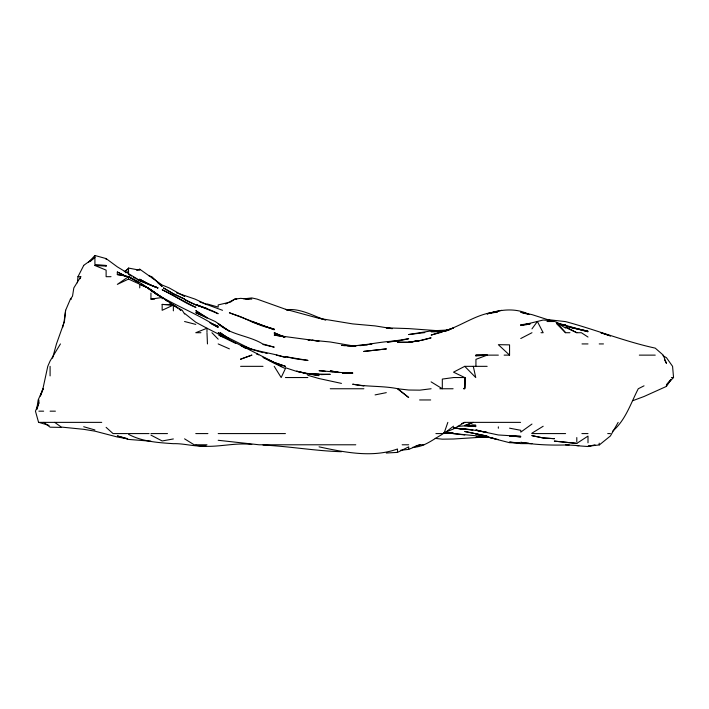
<?xml version="1.0" encoding="UTF-8"?>
<svg xmlns="http://www.w3.org/2000/svg" width="709" height="709" viewBox="0 0 709 709"><rect width="100%" height="100%" fill="white"/><g stroke="black" fill="none" stroke-linecap="round" stroke-linejoin="round"><path stroke-width="1.06" d="M464.732 388.754L465.007 377.543L464.732 387.788L463.491 388.754L464.732 388.754L464.732 377.543L453.521 372.154L464.732 366.34L487.145 366.34M475.934 366.34L475.934 359.348L487.145 355.129L475.934 355.9L475.987 355.129L487.145 354.934M77.37 282.802L77.972 276.687L83.706 265.485M77.972 276.687L80.791 276.687L73.833 287.898L72.504 296.22L70.413 299.101L65.627 310.303L64.439 321.514L56.463 343.927L52.555 358.187M65.627 310.303L64.102 321.514L62.578 327.629M36.762 409.128L38.162 399.956L43.187 388.754L40.448 395.888M37.054 409.102L38.889 402.925L38.889 399.956M80.082 278.726L80.791 276.687M442.682 433.58L443.931 433.58L447.84 422.369M40.351 395.888L42.921 388.754L47.769 366.34L50.091 361.014L60.442 343.927M38.889 402.925L35.45 411.167L38.578 422.369M618.168 422.369L610.414 435.955L599.539 444.782M632.827 400.682L644.038 396.499L666.451 386.396L671.237 379.315M531.972 328.861L537.387 321.514L543.174 332.716L541.002 332.716M666.451 386.396L666.451 384.854L670.439 379.98M125.777 271.201L128.533 268.064L139.744 270.209L139.744 269.198L136.686 270.359M612.638 431.178C625.622 420.1 630.691 403.421 638.26 388.754L644.038 385.829M88.474 262.41L94.917 255.497L106.12 258.59L117.331 266.859L139.744 280.454L157.744 287.898L139.744 280.861M666.451 384.854L673.55 377.543L672.575 366.34L666.451 357.682L662.88 355.643M90.265 261.426L94.917 257.376L83.706 265.343M443.931 433.58L453.521 426.171M531.972 424.053L520.76 432.136L520.76 430.301L509.558 428.174M124.226 271.76L128.533 268.684M230.301 302.202L234.839 299.101L240.599 298.356L248.912 299.101M531.972 433.146L543.174 426.251M576.798 443.391L554.385 441.122L576.798 443.391L588 436.088L588 442.824M442.319 434.325C432.942 439.438 424 447.228 412.771 447.29M520.566 422.369L464.732 422.369L453.521 428.936L443.338 433.155M225.657 304.01L234.839 299.101L236.762 299.101M520.76 338.53L531.972 332.716M386.29 453.016L397.492 452.395L408.694 446.865L408.694 449.373L400.55 450.286M160.429 296.654L147.782 287.898L128.533 279.071L117.331 284.38L128.533 276.687L138.858 282.74M125.732 272.743L128.533 271.423M184.57 313.998L182.257 310.303L173.359 305.065L162.157 310.303L162.157 304.427L173.359 304.905L177.542 307.91M408.694 449.373L419.905 444.782L423.964 444.782M461.674 423.557L464.732 422.369M444.357 331.307L453.521 328.019L431.107 335.073L442.319 332.042M443.338 331.36C461.816 326.149 477.565 312.775 497.328 311.987M528.914 314.326C515.603 307.715 500.811 309.496 487.145 313.821L497.328 312.022M501.609 310.303L487.145 313.821M420.924 340.568L431.107 337.839L419.905 340.559L408.694 342.323L397.492 342.27L408.694 342.225L418.886 340.967M415.828 445.881L419.905 444.782M595.002 444.782L588 446.528L576.798 445.713M229.397 302.291L218.186 304.923L218.186 307.103L206.984 303.895L206.984 304.595L222.529 310.303M443.338 331.475L447.414 330.545M397.492 341.206L408.694 338.707L387.3 342.11L392.396 341.614M591.005 445.624L588 446.245L599.211 444.942M447.414 330.394L442.319 331.431L431.107 331.688L441.299 331.555M375.079 394.904L386.29 392.644M173.359 438.942L162.157 440.963L150.946 435.122M365.897 344.955L367.927 344.618M369.956 344.273L371.986 343.927L369.956 344.228M442.319 331.537L445.376 331.032M364.887 344.999L367.927 344.539M526.876 324.607L520.76 325.511L543.174 320.043L554.385 320.787M150.946 293.083L150.946 299.101L162.157 297.479L173.359 304.905M431.107 388.754L419.905 390.145L408.694 390.021L397.492 388.754L408.694 397.527L397.731 388.754M578.836 445.642L565.587 444.844M243.754 298.87L251.81 297.931L257.048 299.101L285.426 309.23L319.05 318.359L352.665 323.898L375.079 325.901L392.396 328.684M394.434 341.401L397.492 341.091C378.686 341.02 360.323 347.614 341.463 345.318L344.512 345.611M569.221 444.871C553.082 445.403 536.713 445.057 520.76 442.319L528.914 443.267M498.347 439.607L487.145 436.877L453.521 439.004L442.319 439.172L435.184 438.366M352.665 346.24L355.723 345.983M359.8 345.646L363.877 345.301M457.597 426.41L464.732 425.852L473.195 422.369L464.732 425.391L475.934 425.285L471.866 425.063M449.453 329.933L431.107 330.89L408.694 334.551L424.842 332.592M363.877 345.15L352.665 345.841L330.252 341.986L311.916 340.196M353.685 346.355L355.723 346.276M321.088 374.618L330.252 374.334L307.839 373.856L296.637 371.144L307.839 374.104M487.145 436.868L475.934 437.116L487.145 436.886L444.357 432.676M205.964 445.855C194.957 447.024 184.34 443.329 173.359 443.674C158.116 442.646 142.279 441.654 128.533 434.316M94.917 265.485L106.12 265.485L106.12 266.114L94.917 265.485L106.12 270.138L106.12 276.687L111.021 276.687M70.413 299.101L71.52 299.101M150.946 299.101L154.624 299.101M245.766 299.101L251.81 299.101M546.994 321.514L554.385 321.514M200.939 332.716L195.773 332.716L206.984 328.24L274.223 362.414L285.426 366.34L275.243 362.857M556.627 323.756L565.587 332.716L569.939 332.716M565.587 327.407L576.798 332.716L581.371 332.716L588 337.041M582.009 343.927L588 343.927M599.211 343.927L603.465 343.927M487.145 355.129L475.934 355.129L475.934 355.9M487.712 355.129L498.347 355.129M504.126 355.129L509.558 355.129L509.558 344.858L498.347 344.68L509.558 355.129M639.332 355.129L655.24 355.129M240.599 366.34L263.012 366.34M285.426 377.543L307.839 377.543M464.732 377.543L453.521 377.543L442.319 379.085L442.319 388.754L431.107 381.867M671.432 377.543L673.55 377.543M330.252 388.754L363.877 388.754M439.819 388.754L453.095 388.754M419.604 399.956L430.682 399.956M38.889 411.167L43.639 411.167M50.091 411.167L55.408 411.167M101.724 422.369L38.889 422.369L49.072 425.427M127.576 433.58L113.041 433.58L106.12 427.359M128.533 433.58L149.076 433.58M150.946 433.58L167.492 433.58M195.773 433.58L207.914 433.58M218.186 433.58L285.426 433.58M435.911 433.58L442.319 433.58M531.972 433.58L565.587 433.58M581.894 433.58L588 433.58M607.719 433.58L610.414 433.58M531.972 443.621L520.76 443.612L509.558 442.062L514.654 442.522M206.984 444.782L194.151 444.782L184.57 438.836M355.776 444.782L259.104 444.782L218.186 440.28M402.154 444.782L408.694 444.782M61.293 427.412L50.091 427.19L43.887 422.369M286.445 309.718C300.536 308.14 312.899 315.789 325.715 320.184M309.877 374.166L319.05 374.379L309.877 374.068M251.81 444.499C233.048 442.115 214.437 448.894 195.773 445.243M342.482 372.961L352.665 373.466L319.05 370.683L325.156 371.161M444.357 432.818L453.521 433.252L444.357 432.658M341.463 451.713C315.195 450.959 289.254 446.28 263.012 445.057M162.157 304.427L173.359 305.065L177.542 307.981M509.558 435.698L520.76 436.912L509.558 435.946L520.76 436.354L498.347 434.971L475.934 430.212L487.145 432.428L475.934 430.381L453.521 428.041L472.885 429.814L453.521 428.139M150.946 441.202L128.533 439.42L117.331 435.911L127.514 438.685M438.242 330.74L408.694 328.595L386.29 327.85L391.377 328.595M464.732 425.684L475.934 426.57L464.732 425.675M547.251 319.555L565.587 321.611C595.711 329.703 624.691 341.499 655.24 348.128L663.252 355.129L666.451 363.354L664.466 359.702M517.703 442.797L519.741 442.983L509.558 442.7L475.934 434.005L495.29 438.8M347.57 345.903L352.665 346.391M453.521 433.438L444.357 432.517L464.732 434.963M311.916 340.267L319.05 341.126L274.223 335.118L285.426 336.89L274.223 333.709L284.406 337.138L274.223 332.716L284.495 337.2M330.252 371.551L333.31 371.924M335.348 372.172L338.406 372.544M286.427 309.815L290.442 310.303L285.426 309.372M475.934 430.008L477.972 430.266M453.521 427.855L464.732 429.308M397.492 388.665C382.692 385.723 367.475 386.946 352.665 384.189L363.877 385.997M309.877 374.29L319.05 375.61L296.637 371.401L285.426 367.732M125.785 276.218L117.331 272.008L117.331 274.587L129.144 276.687M127.514 438.791L117.331 436.992L94.917 431.161L83.706 429.326L61.293 427.066L54.708 422.369M265.051 353.047L267.089 353.419M148.908 275.739L151.797 276.687L162.157 286.516L157.354 282.306M117.331 274.587C135.57 275.801 148.606 289.946 163.619 298.595M474.02 433.367L464.732 431.48L487.145 436.106L475.048 433.58M319.05 446.847C344.521 452.298 372.26 458.076 397.492 448.992L397.492 452.395M570.683 327.558L588 331.192L566.606 326.273L588 331.732L556.423 322.719L564.568 325.644L556.423 322.799M341.463 383.401L319.05 378.544L307.839 375.327M263.012 344.512L274.223 347.162L262.684 343.927C248.593 335.339 230.735 335.233 218.186 323.712L229.397 331.209L215.235 321.514L195.773 312.678L206.984 317.597L195.773 310.657L206.984 318.075M276.342 355.129L285.426 357.371C270.971 352.719 255.594 351.673 241.618 345.372M263.012 326.229L274.223 329.118L263.012 325.794L251.81 321.514L274.223 329.712L229.397 312.784L240.599 316.684L251.119 321.514M184.57 321.514L195.773 324.403M528.914 314.504L520.76 312.314L531.972 314.61L551.274 320.787M83.706 426.729L94.917 429.955M251.81 349.413L263.012 352.674M319.05 317.978L323.065 319.263M176.417 292.755L195.028 299.101L206.984 304.622L199.849 301.945M247.733 348.11L251.81 349.546L218.186 332.716L229.397 339.008L220.198 332.716L229.397 339.248M251.81 321.877L261.993 325.83M244.676 346.612L250.791 349.014M212.08 323.88L218.186 326.406L209.784 322.737M281.916 366.34L263.012 357.327L274.223 363.3M268.614 360.075L274.223 362.503M280.321 366.34L285.426 368.565L281.172 377.543L274.223 366.34M218.186 343.927L229.397 348.863M219.125 335.304L235.716 343.431M275.154 363.735L280.746 366.34M117.331 272.008L125.653 276.218M565.587 326.929L576.798 332.716M211.654 323.986L218.186 327.434C195.631 312.377 169.442 303.807 147.357 287.898M184.57 296.522L169.132 287.898L162.157 285.036L139.744 269.198M133.239 277.21L135.1 278.256M136.952 279.293L138.813 280.339M141.516 284.318L150.946 289.742L160.429 296.601M556.246 322.604L565.587 328.054M132.273 278.885L128.533 276.687L128.533 279.071M134.143 279.993L136.004 281.092M128.533 274.454L131.369 276.129M144.822 286.356L146.515 287.384M150.946 290.637L152.674 291.798M155.262 293.553L156.981 294.714M179.217 309.142L180.892 310.303L179.217 309.106M164.355 299.101L167.625 301.502M169.265 302.708L171.72 304.507M184.57 313.378L195.773 322.24L206.984 328.24L206.984 331.874M151.753 277.387L153.348 278.797M464.732 366.34L475.739 377.543L473.302 366.34M211.929 332.716L218.186 339.177M555.652 321.514L565.587 332.716M106.12 266.114L106.031 265.485L94.917 264.581L94.917 255.497M206.984 332.716L207.462 343.927M599.211 443.169L599.211 444.782M576.798 437.55L576.798 441.716M498.347 426.853L498.347 428.236M184.57 295.591L184.57 296.38M173.359 305.065L173.359 310.852M162.157 298.781L162.157 297.479L148.048 287.898L139.744 284.389L139.744 287.898M128.533 268.064L128.533 273.674M106.12 258.59L106.12 259.459M50.091 366.34L50.091 375.903M251.81 355.129L240.599 359.188L251.81 355.129M419.905 340.488L408.694 342.225L419.905 340.559M386.29 348.925L363.877 351.407L386.29 348.925M529.933 324.004L520.76 324.669L529.933 324.022M352.665 372.943L342.482 372.943L352.665 372.943M435.184 330.943L431.107 330.899L435.184 330.952M554.385 438.685L543.174 437.967L531.972 435.636L543.174 437.967L554.385 438.685M565.587 324.952L561.51 324.562L565.587 324.952M309.877 339.992L307.839 339.779L309.877 340.028M307.839 360.385L296.637 359.002L285.426 356.68L307.839 360.385M339.425 372.535L330.252 370.851L339.425 372.562M206.984 308.583L195.773 304.959L184.57 299.393C195.046 305.916 207.498 307.635 218.186 313.724L195.773 304.462L206.984 308.583M610.414 335.836L600.842 332.716L610.414 335.924M229.397 339.115L219.205 335.268L229.397 339.115M157.903 287.898L150.946 285.248L139.744 279.257L150.946 285.248L157.903 287.898M258.617 354.713L256.676 353.871L258.617 354.695M195.773 307.343C183.835 302.858 173.838 294.758 162.157 289.751L195.773 307.343M184.57 299.101L173.359 293.81L163.416 287.898L173.359 293.73L184.57 299.101M246.2 348.491L240.599 345.336L246.2 348.544"/></g></svg>
